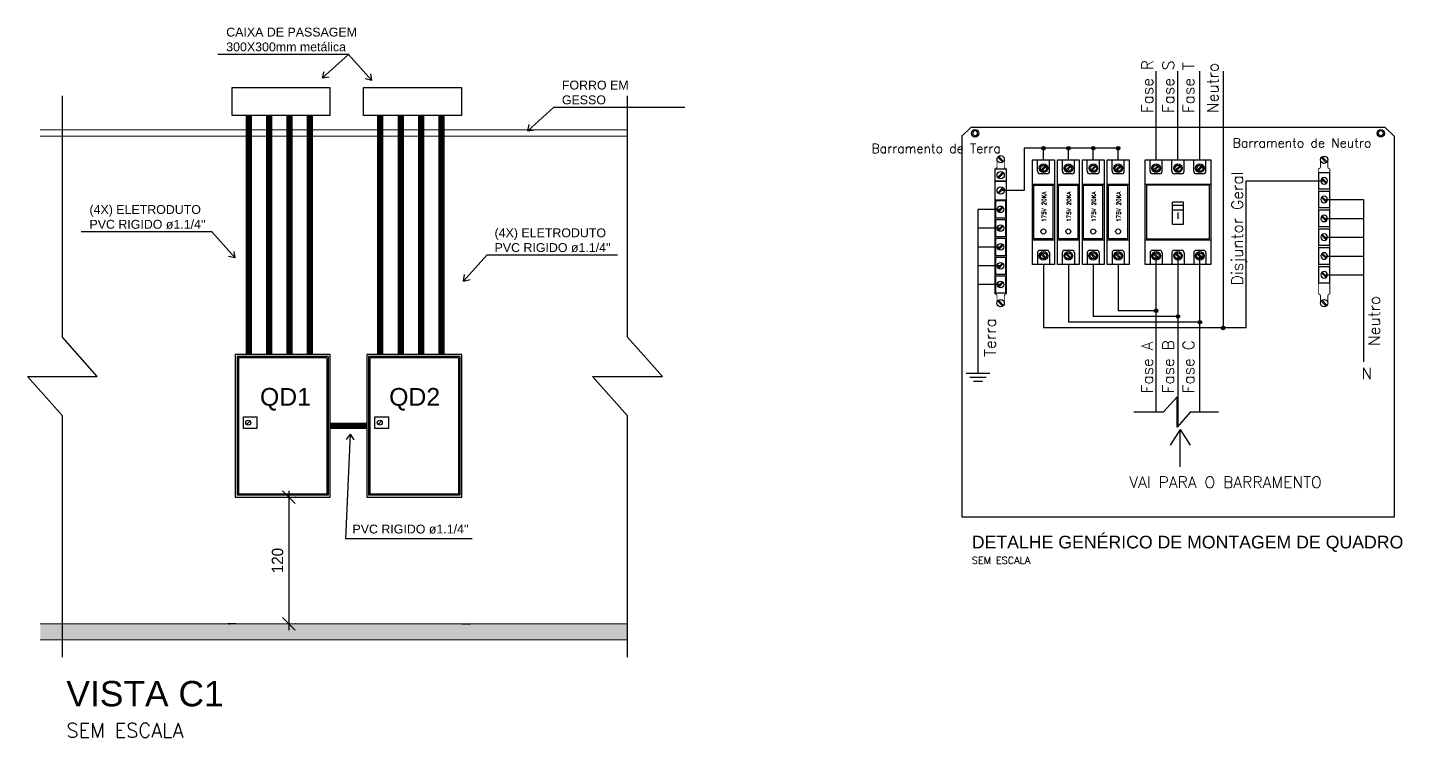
# Model space of a CAD drawing. Header units: millimetres. Extents: x -182 to 147, y -1396 to 58.
# Drawn here: x 21.15 to 42.87, y -23.07 to -11.86 of the extents above; entities that cross this region are included whole.
import ezdxf
from ezdxf.enums import TextEntityAlignment as Align

# ---------------------------------------------------------------- set-up
doc = ezdxf.new("R2010")
doc.units = ezdxf.units.MM
doc.header["$LTSCALE"] = 10
doc.header["$MEASUREMENT"] = 0
for name, color, linetype in [('ARQ-TEXTO4', 4, 'Continuous'), ('DI-Disjuntor', 1, 'Continuous'), ('EL-Condutos', 4, 'Continuous'), ('INC-HID', 1, 'Continuous'), ('P-SIMBOL', 170, 'Continuous'), ('Parede - FLÁVIO', 8, 'Continuous'), ('text d. dutos', 7, 'Continuous'), ('Textos', 7, 'Continuous'), ('Textos - FLÁVIO', 7, 'Continuous')]:
    doc.layers.add(name, color=color, linetype=linetype)
doc.styles.add('1-1000 - Flávio', font='romans.shx', dxfattribs={"height": 2})
doc.styles.add('Arial', font='arial.ttf')
doc.styles.add('ROMANS', font='romans')
doc.dimstyles.get("Standard").update_dxf_attribs({"dimtxt": 0.18, "dimasz": 0.18, "dimexe": 0.18, "dimexo": 0.0625, "dimgap": 0.09, "dimtad": 0, "dimtih": 1, "dimtoh": 1, "dimdec": 4, "dimzin": 0, "dimdsep": 46, "dimtxsty": 'Standard', "dimcen": 0.09, "dimadec": 0, "dimazin": 0, "dimtfac": 1, "dimtdec": 4, "dimtofl": 0, "dimtmove": 0, "dimatfit": 3, "dimfxl": 0, "dimtolj": 1, "dimtzin": 0, "dimarcsym": 0})

# ---------------------------------------------------------------- blocks, each defined once
blk = doc.blocks.new('_OBLIQUE')
at = {"color": 0, "linetype": 'ByBlock', "lineweight": -2}
blk.add_line((-0.5, -0.5), (0.5, 0.5), dxfattribs=at)
blk = doc.blocks.new('*D10')
at = {"color": 0, "lineweight": -2, "transparency": 16777216}
for p, q in [((25.281, -19.174), (25.281, -21.374)), ((25.382, -19.274), (25.381, -19.274)), ((25.382, -21.274), (25.381, -21.274))]:
    blk.add_line(p, q, dxfattribs=at)
at = {"layer": 'Defpoints', "color": 0, "transparency": 16777216}
for p in [(25.182, -19.274), (25.182, -21.274), (25.281, -21.274)]:
    blk.add_point(p, dxfattribs=at)
at = {"color": 0, "lineweight": -2, "transparency": 16777216, "xscale": 0.2, "yscale": 0.2, "zscale": 0.2}
for p, rotation in [((25.281, -19.274), 90), ((25.281, -21.274), 270)]:
    blk.add_blockref('_OBLIQUE', p, dxfattribs=dict(at, rotation=rotation))
at = {"color": 0, "transparency": 16777216, "insert": (25.101, -20.274), "char_height": 0.18, "attachment_point": 5, "rotation": 90}
blk.add_mtext('\\A1;120', dxfattribs=at)
blk = doc.blocks.new('Disjuntor Trifásico')
at = {"color": 0}
for p, q in [((2.16, -0.64), (0.64, -0.64)), ((2.48, -0.96), (2.48, -1.92)), ((12.56, -0.96), (12.56, -1.92)), ((12.88, -0.64), (14.4, -0.64)), ((2.16, -2.24), (0.64, -2.24)), ((2.16, -3.52), (0.64, -3.52)), ((12.88, -2.24), (14.4, -2.24)), ((12.88, -3.52), (14.4, -3.52)), ((2.16, -5.12), (0.64, -5.12)), ((2.48, -3.84), (2.48, -4.8)), ((12.56, -3.84), (12.56, -4.8)), ((12.88, -5.12), (14.4, -5.12)), ((2.16, -6.4), (0.64, -6.4)), ((2.48, -6.72), (2.48, -7.68)), ((12.56, -6.72), (12.56, -7.68)), ((12.88, -6.4), (14.4, -6.4)), ((2.16, -8), (0.64, -8)), ((12.88, -8), (14.4, -8))]:
    blk.add_line(p, q, dxfattribs=at)
at = {"color": 8}
for p, q in [((1.98, -1.77), (1.43, -1.22)), ((2.09, -1.66), (1.54, -1.11)), ((12.95, -1.66), (13.5, -1.11)), ((13.06, -1.77), (13.61, -1.22)), ((1.98, -4.65), (1.43, -4.1)), ((2.09, -4.54), (1.54, -3.99)), ((12.95, -4.54), (13.5, -3.99)), ((13.06, -4.65), (13.61, -4.1)), ((1.98, -7.53), (1.43, -6.98)), ((2.09, -7.42), (1.54, -6.87)), ((12.95, -7.42), (13.5, -6.87)), ((13.06, -7.53), (13.61, -6.98))]:
    blk.add_line(p, q, dxfattribs=at)
at = {"color": 1}
for p, q in [((6.24, -3.6), (6.24, -5.04)), ((9.12, -3.6), (6.24, -3.6)), ((6.64, -3.6), (6.64, -5.04)), ((7.28, -3.6), (7.28, -5.04)), ((9.12, -5.04), (9.12, -3.6)), ((9.12, -5.04), (6.24, -5.04)), ((7.6, -4.32), (8.4, -4.32))]:
    blk.add_line(p, q, dxfattribs=at)
at = {"color": 0}
for points in [[(0.64, 0), (14.4, 0), (14.4, -8.64), (0.64, -8.64)], [(3.84, 0), (11.2, 0), (11.2, -8.64), (3.84, -8.64)], [(11.04, -0.16), (4, -0.16), (4, -8.48), (11.04, -8.48)]]:
    blk.add_lwpolyline(points, close=True, dxfattribs=at)
blk.add_lwpolyline([(14.4, -5.76), (14.4, -8.64), (0.64, -8.64), (0.64, -5.76)], dxfattribs=at)
at = {"color": 8}
for centre, radius in [((1.76, -1.44), 0.56), ((1.76, -1.44), 0.4), ((13.28, -1.44), 0.56), ((13.28, -1.44), 0.4), ((1.76, -4.32), 0.56), ((1.76, -4.32), 0.4), ((13.28, -4.32), 0.56), ((13.28, -4.32), 0.4), ((1.76, -7.2), 0.56), ((1.76, -7.2), 0.4), ((13.28, -7.2), 0.56), ((13.28, -7.2), 0.4)]:
    blk.add_circle(centre, radius, dxfattribs=at)
at = {"color": 0}
for centre, start, end in [((2.16, -0.96), 0, 90), ((12.88, -0.96), 90, 180), ((2.16, -1.92), 270, 0), ((2.16, -3.84), 0, 90), ((12.88, -1.92), 180, 270), ((12.88, -3.84), 90, 180), ((2.16, -4.8), 270, 0), ((12.88, -4.8), 180, 270), ((2.16, -6.72), 0, 90), ((12.88, -6.72), 90, 180), ((2.16, -7.68), 270, 0), ((12.88, -7.68), 180, 270)]:
    blk.add_arc(centre, 0.32, start, end, dxfattribs=at)
blk = doc.blocks.new('A$C52165A4C')
for p, q in [((-0.3, 0.28), (0.37, -0.39)), ((-0.19, 0.39), (0.48, -0.28))]:
    blk.add_line(p, q)
blk.add_lwpolyline([(-1.14, -0.76), (1.32, -0.76), (1.32, 0.76), (-1.14, 0.76)], close=True)
blk.add_circle((0.09, 0), 0.48)

msp = doc.modelspace()

# ---------------------------------------------------------------- hatches: boundary and pattern name
at = {"linetype": 'Continuous', "lineweight": 0}
h = msp.add_hatch(dxfattribs=at)
h.set_pattern_fill('EARTH', color=256, scale=0.0205)
h.set_pattern_definition([(0, (1219.66077, 112.85155), (0.130175, 0.130175), [0.130175, -0.130175]), (0, (1219.66077, 112.90037), (0.130175, 0.130175), [0.130175, -0.130175]), (0, (1219.66077, 112.94918), (0.130175, 0.130175), [0.130175, -0.130175]), (90, (1219.67705, 112.96545), (-0.130175, 0.130175), [0.130175, -0.130175]), (90, (1219.72586, 112.96545), (-0.130175, 0.130175), [0.130175, -0.130175]), (90, (1219.77468, 112.96545), (-0.130175, 0.130175), [0.130175, -0.130175])])
h.paths.add_polyline_path([(30.627, -21.5243), (30.627, -21.2743), (21.3546, -21.2743), (21.3546, -21.5243)])

# ---------------------------------------------------------------- linework, layer by layer
for p, q in [((21.7028, -16.7493, -1222.9545), (21.7028, -12.9393, -1222.9545)), ((30.627, -16.7493, -1222.9545), (30.627, -12.9393, -1222.9545)), ((22.2531, -17.3677, -1222.9545), (21.7028, -16.7493, -1222.9545)), ((31.1772, -17.3677, -1222.9545), (30.627, -16.7493, -1222.9545)), ((21.1525, -17.3677, -1222.9545), (22.2531, -17.3677, -1222.9545)), ((21.7028, -17.9862, -1222.9545), (21.1525, -17.3677, -1222.9545)), ((30.0767, -17.3677, -1222.9545), (31.1772, -17.3677, -1222.9545)), ((30.627, -17.9862, -1222.9545), (30.0767, -17.3677, -1222.9545)), ((35.976, -17.3152), (36.3476, -17.3152)), ((36.0334, -17.3776), (36.2902, -17.3776)), ((36.0908, -17.4401), (36.2328, -17.4401)), ((39.3062, -17.6878), (39.0926, -17.9273)), ((39.3062, -17.9273), (39.3062, -17.6878)), ((21.7028, -21.7962, -1222.9545), (21.7028, -17.9862, -1222.9545)), ((30.627, -21.7962, -1222.9545), (30.627, -17.9862, -1222.9545)), ((38.6207, -17.9273), (39.0926, -17.9273)), ((39.5198, -17.9273), (39.3062, -18.1668)), ((39.3062, -18.1668), (39.3062, -17.9273)), ((39.5198, -17.9273), (39.9588, -17.9273)), ((39.3549, -18.2035), (39.1955, -18.4492)), ((39.3549, -18.7944), (39.3549, -18.2035)), ((39.3549, -18.2035), (39.5143, -18.4492))]:
    msp.add_line(p, q)
for p, q in [((21.3546, -13.4718, -1222.9545), (30.627, -13.4718, -1222.9545)), ((21.3546, -13.5718, -1222.9545), (30.627, -13.5718, -1222.9545)), ((30.627, -21.2743), (21.3546, -21.2743)), ((30.627, -21.5243), (21.3546, -21.5243))]:
    msp.add_line(p, q, dxfattribs=at)
at = {"color": 0}
for p, q in [((37.1013, -14.1286), (37.1013, -13.9462)), ((37.2933, -14.1286), (37.2933, -13.9462)), ((37.4944, -14.1286), (37.4944, -13.9462)), ((37.6864, -14.1286), (37.6864, -13.9462)), ((37.8875, -14.1286), (37.8875, -13.9462)), ((38.0795, -14.1286), (38.0795, -13.9462)), ((38.2806, -14.1286), (38.2806, -13.9462)), ((38.4726, -14.1286), (38.4726, -13.9462)), ((37.0245, -14.3302), (37.368, -14.3302)), ((37.2549, -14.167), (37.1397, -14.167)), ((37.4176, -14.3302), (37.7611, -14.3302)), ((37.648, -14.167), (37.5328, -14.167)), ((37.8107, -14.3302), (38.1542, -14.3302)), ((38.0411, -14.167), (37.9259, -14.167)), ((38.2038, -14.3302), (38.5473, -14.3302)), ((38.4342, -14.167), (38.319, -14.167)), ((37.0416, -14.3494), (37.3488, -14.3494)), ((37.0416, -15.1942), (37.0416, -14.3494)), ((37.3488, -15.1942), (37.3488, -14.3494)), ((37.4347, -14.3494), (37.7419, -14.3494)), ((37.4347, -15.1942), (37.4347, -14.3494)), ((37.7419, -15.1942), (37.7419, -14.3494)), ((37.8278, -14.3494), (38.135, -14.3494)), ((37.8278, -15.1942), (37.8278, -14.3494)), ((38.135, -15.1942), (38.135, -14.3494)), ((38.2209, -14.3494), (38.5281, -14.3494)), ((38.2209, -15.1942), (38.2209, -14.3494)), ((38.5281, -15.1942), (38.5281, -14.3494)), ((37.3488, -15.1942), (37.0416, -15.1942)), ((37.7419, -15.1942), (37.4347, -15.1942)), ((38.135, -15.1942), (37.8278, -15.1942)), ((38.5281, -15.1942), (38.2209, -15.1942)), ((37.368, -15.2134), (37.0245, -15.2134)), ((37.0992, -15.415), (37.0992, -15.5974)), ((37.2528, -15.3766), (37.1376, -15.3766)), ((37.2912, -15.415), (37.2912, -15.5974)), ((37.7611, -15.2134), (37.4176, -15.2134)), ((37.4923, -15.415), (37.4923, -15.5974)), ((37.6459, -15.3766), (37.5307, -15.3766)), ((37.6843, -15.415), (37.6843, -15.5974)), ((38.1542, -15.2134), (37.8107, -15.2134)), ((37.8854, -15.415), (37.8854, -15.5974)), ((38.039, -15.3766), (37.9238, -15.3766)), ((38.0774, -15.415), (38.0774, -15.5974)), ((38.5473, -15.2134), (38.2038, -15.2134)), ((38.2785, -15.415), (38.2785, -15.5974)), ((38.4321, -15.3766), (38.3169, -15.3766)), ((38.4705, -15.415), (38.4705, -15.5974))]:
    msp.add_line(p, q, dxfattribs=at)
at = {"color": 8}
for p, q in [((37.1572, -14.107), (37.2237, -14.0405)), ((37.1708, -14.1206), (37.2373, -14.0541)), ((37.5503, -14.107), (37.6168, -14.0405)), ((37.5639, -14.1206), (37.6304, -14.0541)), ((37.9434, -14.107), (38.0099, -14.0405)), ((37.957, -14.1206), (38.0235, -14.0541)), ((38.3365, -14.107), (38.403, -14.0405)), ((38.3501, -14.1206), (38.4166, -14.0541)), ((37.1551, -15.4365), (37.2216, -15.503)), ((37.1687, -15.4229), (37.2352, -15.4894)), ((37.5482, -15.4365), (37.6147, -15.503)), ((37.5618, -15.4229), (37.6283, -15.4894)), ((37.9413, -15.4365), (38.0078, -15.503)), ((37.9549, -15.4229), (38.0214, -15.4894)), ((38.3344, -15.4365), (38.4009, -15.503)), ((38.348, -15.4229), (38.4145, -15.4894))]:
    msp.add_line(p, q, dxfattribs=at)
for points in [[(24.3822, -12.8036), (25.9284, -12.8036), (25.9284, -13.2478), (24.3822, -13.2478)], [(26.4597, -12.8036), (28.0059, -12.8036), (28.0059, -13.2478), (26.4597, -13.2478)]]:
    msp.add_lwpolyline(points, close=True)
at = {"const_width": 0.1}
for points in [[(24.6462, -17.0213), (24.6462, -13.2478)], [(24.968, -17.0213), (24.968, -13.2478)], [(25.2898, -17.0213), (25.2898, -13.2478)], [(25.6116, -17.0213), (25.6116, -13.2478)], [(26.7237, -17.0213), (26.7237, -13.2478)], [(27.0456, -17.0213), (27.0456, -13.2478)], [(27.3674, -17.0213), (27.3674, -13.2478)], [(27.6892, -17.0213), (27.6892, -13.2478)], [(25.9329, -18.1478), (26.5084, -18.1478)]]:
    msp.add_lwpolyline(points, dxfattribs=at)
at = {"color": 0}
for points in [[(37.0245, -15.5974), (37.0245, -13.9462), (37.368, -13.9462), (37.368, -15.5974)], [(37.4176, -15.5974), (37.4176, -13.9462), (37.7611, -13.9462), (37.7611, -15.5974)], [(37.8107, -15.5974), (37.8107, -13.9462), (38.1542, -13.9462), (38.1542, -15.5974)], [(38.2038, -15.5974), (38.2038, -13.9462), (38.5473, -13.9462), (38.5473, -15.5974)]]:
    msp.add_lwpolyline(points, close=True, dxfattribs=at)
at = {"color": 8}
for centre, radius in [((37.1973, -14.0806), 0.0672), ((37.1973, -14.0806), 0.048), ((37.5904, -14.0806), 0.0672), ((37.5904, -14.0806), 0.048), ((37.9835, -14.0806), 0.0672), ((37.9835, -14.0806), 0.048), ((38.3766, -14.0806), 0.0672), ((38.3766, -14.0806), 0.048), ((37.1952, -15.463), 0.0672), ((37.1952, -15.463), 0.048), ((37.5883, -15.463), 0.0672), ((37.5883, -15.463), 0.048), ((37.9814, -15.463), 0.0672), ((37.9814, -15.463), 0.048), ((38.3745, -15.463), 0.0672), ((38.3745, -15.463), 0.048)]:
    msp.add_circle(centre, radius, dxfattribs=at)
for centre in [(37.1952, -15.079), (37.5883, -15.079), (37.9814, -15.079), (38.3745, -15.079)]:
    msp.add_circle(centre, 0.0398)
at = {"color": 0}
for centre, start, end in [((37.1397, -14.1286), 180, 270), ((37.2549, -14.1286), 270, 0), ((37.5328, -14.1286), 180, 270), ((37.648, -14.1286), 270, 0), ((37.9259, -14.1286), 180, 270), ((38.0411, -14.1286), 270, 0), ((38.319, -14.1286), 180, 270), ((38.4342, -14.1286), 270, 0), ((37.1376, -15.415), 90, 180), ((37.2528, -15.415), 0, 90), ((37.5307, -15.415), 90, 180), ((37.6459, -15.415), 0, 90), ((37.9238, -15.415), 90, 180), ((38.039, -15.415), 0, 90), ((38.3169, -15.415), 90, 180), ((38.4321, -15.415), 0, 90)]:
    msp.add_arc(centre, 0.0384, start, end, dxfattribs=at)
at = {"layer": 'DI-Disjuntor'}
for p, q in [((37.5893, -15.5974), (37.5893, -16.5106)), ((37.9824, -15.5974), (37.9824, -16.4206)), ((38.3755, -15.5974), (38.3755, -16.3306)), ((39.32, -16.4206), (37.9824, -16.4206)), ((38.9744, -16.3306), (38.3755, -16.3306)), ((39.6656, -16.5106), (37.5893, -16.5106))]:
    msp.add_line(p, q, dxfattribs=at)
at = {"layer": 'EL-Condutos'}
for p, q in [((40.0322, -12.5463), (40.0322, -16.6006)), ((40.399, -16.6006), (40.399, -14.2791)), ((40.399, -14.2791), (41.6277, -14.2791)), ((41.6345, -14.5761), (42.2488, -14.5761)), ((42.2488, -14.5761), (42.2488, -17.1386)), ((41.6345, -14.8731), (42.2488, -14.8731)), ((41.6345, -15.1701), (42.2488, -15.1701)), ((37.1962, -15.5974), (37.1962, -16.6006)), ((41.6345, -15.4671), (42.2488, -15.4671)), ((41.6345, -15.7641), (42.2488, -15.7641)), ((40.399, -16.6006), (37.1962, -16.6006))]:
    msp.add_line(p, q, dxfattribs=at)
at = {"layer": 'INC-HID', "color": 10}
for p, q in [((25.9329, -17.0213), (24.4308, -17.0213)), ((24.4308, -17.0213), (24.4308, -19.2743)), ((25.9329, -19.2743), (25.9329, -17.0213)), ((28.0104, -17.0213), (26.5084, -17.0213)), ((26.5084, -17.0213), (26.5084, -19.2743)), ((28.0104, -19.2743), (28.0104, -17.0213)), ((24.4308, -19.2743), (25.9329, -19.2743)), ((26.5084, -19.2743), (28.0104, -19.2743))]:
    msp.add_line(p, q, dxfattribs=at)
at = {"layer": 'INC-HID', "color": 12}
for p, q in [((24.4622, -17.0526), (24.4622, -19.243)), ((25.9016, -17.0526), (24.4622, -17.0526)), ((24.4824, -17.0728), (24.4824, -19.2228)), ((25.8813, -17.0728), (24.4824, -17.0728)), ((25.8813, -17.0728), (25.8813, -19.2228)), ((25.9016, -17.0526), (25.9016, -19.243)), ((26.5397, -17.0526), (26.5397, -19.243)), ((27.9791, -17.0526), (26.5397, -17.0526)), ((26.5599, -17.0728), (26.5599, -19.2228)), ((27.9588, -17.0728), (26.5599, -17.0728)), ((27.9588, -17.0728), (27.9588, -19.2228)), ((27.9791, -17.0526), (27.9791, -19.243)), ((25.9016, -19.243), (24.4622, -19.243)), ((25.8813, -19.2228), (24.4824, -19.2228)), ((27.9791, -19.243), (26.5397, -19.243)), ((27.9588, -19.2228), (26.5599, -19.2228))]:
    msp.add_line(p, q, dxfattribs=at)
at = {"layer": 'INC-HID', "color": 7}
for p, q in [((24.5617, -18.0041), (24.7757, -18.0041)), ((24.5617, -18.1897), (24.5617, -18.0041)), ((24.7757, -18.0041), (24.7757, -18.1897)), ((26.6392, -18.0041), (26.8532, -18.0041)), ((26.6392, -18.1897), (26.6392, -18.0041)), ((26.8532, -18.0041), (26.8532, -18.1897)), ((24.7757, -18.1897), (24.5617, -18.1897)), ((24.6106, -18.1247), (24.6663, -18.069)), ((26.8532, -18.1897), (26.6392, -18.1897)), ((26.6881, -18.1247), (26.7438, -18.069)), ((24.4447, -21.2743), (24.3185, -21.2743)), ((28.0149, -21.2743), (28.1411, -21.2743))]:
    msp.add_line(p, q, dxfattribs=at)
for centre in [(24.6384, -18.0969), (26.7159, -18.0969)]:
    msp.add_circle(centre, 0.0394, dxfattribs=at)
at = {"layer": 'P-SIMBOL'}
for p, q in [((38.9744, -13.9462), (38.9744, -12.5463)), ((39.32, -13.9462), (39.32, -12.5463)), ((39.6656, -13.9462), (39.6656, -12.5463)), ((38.3755, -13.7641), (36.8935, -13.7641)), ((36.8935, -13.7641), (36.8935, -14.4332)), ((37.1962, -13.9462), (37.1962, -13.7641)), ((37.5893, -13.9462), (37.5893, -13.7641)), ((37.9824, -13.9462), (37.9824, -13.7641)), ((38.3755, -13.9462), (38.3755, -13.7641)), ((36.8935, -14.4332), (36.5195, -14.4332)), ((38.9744, -17.9273), (38.9744, -15.463)), ((39.32, -15.463), (39.32, -18.1514)), ((39.6656, -17.9273), (39.6656, -15.463))]:
    msp.add_line(p, q, dxfattribs=at)
at = {"layer": 'P-SIMBOL', "color": 80}
for p, q in [((36.5128, -14.7302), (36.1618, -14.7302)), ((36.1618, -14.7302), (36.1618, -17.3152)), ((36.5128, -15.0272), (36.1618, -15.0272)), ((36.5128, -15.3242), (36.1618, -15.3242)), ((36.5128, -15.6212), (36.1618, -15.6212)), ((36.5128, -15.9182), (36.1618, -15.9182))]:
    msp.add_line(p, q, dxfattribs=at)
at = {"layer": 'P-SIMBOL', "const_width": 0.0286}
for points in [[(37.2105, -13.7641, 1), (37.1819, -13.7641, 1)], [(37.6036, -13.7641, 1), (37.575, -13.7641, 1)], [(37.9967, -13.7641, 1), (37.9681, -13.7641, 1)], [(38.3898, -13.7641, 1), (38.3612, -13.7641, 1)], [(38.9887, -16.3306, 1), (38.9601, -16.3306, 1)], [(39.3343, -16.4206, 1), (39.3057, -16.4206, 1)], [(39.6799, -16.5106, 1), (39.6513, -16.5106, 1)], [(40.0465, -16.6006, 1), (40.018, -16.6006, 1)]]:
    msp.add_lwpolyline(points, format="xyb", close=True, dxfattribs=at)
at = {"layer": 'P-SIMBOL'}
for centre in [(37.1962, -13.7641), (37.5893, -13.7641), (37.9824, -13.7641), (38.3755, -13.7641), (38.9744, -16.3306), (39.32, -16.4206), (39.6656, -16.5106), (40.0322, -16.6006)]:
    msp.add_circle(centre, 0.0286, dxfattribs=at)
at = {"layer": 'Parede - FLÁVIO'}
for p, q in [((36.047, -13.4372), (35.9088, -13.5755)), ((42.593, -13.4372), (36.047, -13.4372)), ((42.593, -13.4372), (42.7313, -13.5755)), ((35.9088, -13.5755), (35.9088, -19.5874)), ((42.7313, -13.5755), (42.7313, -19.5874)), ((36.4862, -13.8924), (36.5665, -13.9727)), ((36.4726, -13.906), (36.5529, -13.9863)), ((41.5806, -13.9128), (41.6609, -13.9931)), ((41.5942, -13.8992), (41.6745, -13.9795)), ((36.5529, -14.1433), (36.4726, -14.2236)), ((36.5665, -14.1569), (36.4862, -14.2372)), ((36.4725, -16.1781), (36.5528, -16.2585)), ((36.486, -16.1646), (36.5664, -16.2449)), ((41.5806, -16.1781), (41.6609, -16.2585)), ((41.5942, -16.1646), (41.6745, -16.2449)), ((42.7313, -19.5874), (35.9088, -19.5874))]:
    msp.add_line(p, q, dxfattribs=at)
for points in [[(36.1163, -13.5697), (36.1522, -13.549), (36.1522, -13.5075), (36.1163, -13.4867), (36.0803, -13.5075), (36.0803, -13.549)], [(42.5238, -13.5697), (42.4878, -13.549), (42.4878, -13.5075), (42.5238, -13.4867), (42.5597, -13.5075), (42.5597, -13.549)], [(36.4283, -14.0946), (36.4283, -14.2858), (36.6107, -14.2858), (36.6107, -14.0946)]]:
    msp.add_lwpolyline(points, close=True, dxfattribs=at)
at = {"layer": 'Parede - FLÁVIO', "linetype": 'Continuous', "const_width": 0.0144}
for points in [[(36.4619, -16.2115), (36.4619, -16.0989, 0.4142136), (36.4283, -16.0653), (36.4283, -14.0894), (36.4283, -14.0894, 0.4142136), (36.4619, -14.0558), (36.4619, -13.9422, -0.0207502), (36.4621, -13.9394, -0.0207502)], [(36.5771, -13.9462), (36.5771, -14.0558, 0.4142136), (36.6107, -14.0894), (36.6107, -14.0894), (36.6107, -14.0894), (36.6107, -16.0653), (36.6107, -16.0653, 0.4142136), (36.5771, -16.0989), (36.5771, -16.2115)], [(41.5701, -13.9462), (41.5701, -14.0558, -0.4142136), (41.5365, -14.0894), (41.5365, -14.0894), (41.5365, -14.0894), (41.5365, -16.0653), (41.5365, -16.0653, -0.4142136), (41.5701, -16.0989), (41.5701, -16.2115)], [(41.6853, -16.2115), (41.6853, -16.0989, -0.4142136), (41.7189, -16.0653), (41.7189, -14.0894), (41.7189, -14.0894, -0.4142136), (41.6853, -14.0558), (41.6853, -13.9422, 0.0207502), (41.6851, -13.9394, 0.0207502)]]:
    msp.add_lwpolyline(points, format="xyb", dxfattribs=at)
at = {"layer": 'Parede - FLÁVIO'}
for centre, radius in [((36.1163, -13.5282), 0.0588), ((42.5238, -13.5282), 0.0588), ((36.5195, -13.9394), 0.0576), ((41.6275, -13.9462), 0.0576), ((36.5195, -14.1902), 0.0576), ((36.5194, -16.2115), 0.0576), ((41.6275, -16.2115), 0.0576)]:
    msp.add_circle(centre, radius, dxfattribs=at)
at = {"layer": 'text d. dutos', "ltscale": 2}
for p, q in [((26.2302, -12.2862), (24.1606, -12.2862)), ((25.811, -12.6544), (26.221, -12.2862)), ((26.5891, -12.6961), (26.221, -12.2862)), ((25.811, -12.6544), (25.8368, -12.5518)), ((26.5891, -12.6961), (26.5745, -12.5913)), ((25.811, -12.6544), (25.9158, -12.6398)), ((26.5891, -12.6961), (26.4865, -12.6704)), ((29.051, -13.4911), (29.4609, -13.1229)), ((31.5305, -13.1229), (29.4609, -13.1229)), ((29.051, -13.4911), (29.0768, -13.3885)), ((29.051, -13.4911), (29.1558, -13.4765)), ((24.0706, -15.087), (22.001, -15.087)), ((24.4295, -15.497), (24.0613, -15.087)), ((24.4295, -15.497), (24.4149, -15.3922)), ((24.4295, -15.497), (24.3269, -15.4712)), ((28.0388, -15.8645), (28.407, -15.4546)), ((30.4674, -15.4546), (28.407, -15.4546)), ((28.0388, -15.8645), (28.0535, -15.7597)), ((28.0388, -15.8645), (28.1415, -15.8388)), ((26.2494, -18.2783), (26.1751, -19.9315)), ((26.2494, -18.2783), (26.1864, -18.3633)), ((26.2494, -18.2783), (26.3046, -18.3687)), ((28.1768, -19.9315), (26.1751, -19.9315))]:
    msp.add_line(p, q, dxfattribs=at)

# ---------------------------------------------------------------- block references
at = {"xscale": 0.12, "yscale": 0.12, "zscale": 0.12, "rotation": 270}
msp.add_blockref('Disjuntor Trifásico', (39.8384, -13.8694), dxfattribs=at)
at = {"layer": 'INC-HID', "color": 7, "xscale": 0.01799674268338521, "yscale": 0.01799674268338521, "zscale": 0.01799674268338521}
for p, rotation in [((24.3365, -21.2743), 90), ((28.1231, -21.2743), 270)]:
    msp.add_blockref('_OBLIQUE', p, dxfattribs=dict(at, rotation=rotation))
at = {"layer": 'Parede - FLÁVIO'}
for p, xscale, yscale, zscale, rotation in [((36.5195, -14.4223), 0.12, 0.12, 0.12, 270), ((41.6277, -14.2692), -0.108, 0.108, 0.108, 90), ((41.6284, -14.565), -0.108, 0.108, 0.108, 90), ((36.5188, -14.7192), 0.108, 0.108, 0.108, 270), ((41.6284, -14.862), -0.108, 0.108, 0.108, 90), ((36.5188, -15.0162), 0.108, 0.108, 0.108, 270), ((36.5188, -15.3132), 0.108, 0.108, 0.108, 270), ((41.6284, -15.159), -0.108, 0.108, 0.108, 90), ((41.6284, -15.456), -0.108, 0.108, 0.108, 90), ((36.5188, -15.6102), 0.108, 0.108, 0.108, 270), ((41.6284, -15.753), -0.108, 0.108, 0.108, 90), ((36.5188, -15.9072), 0.108, 0.108, 0.108, 270)]:
    msp.add_blockref('A$C52165A4C', p, dxfattribs=dict(at, xscale=xscale, yscale=yscale, zscale=zscale, rotation=rotation))

# ---------------------------------------------------------------- texts
at = {"layer": 'ARQ-TEXTO4', "attachment_point": 1, "style": 'ROMANS'}
for s, insert, char_height in [('{\\fArial|b0|i0|c0|p34;\\H1.778x;\\C4;DETALHE GENÉRICO DE MONTAGEM DE QUADRO\\P\\Fromans|c0;\\H0.56242x;\\C2;SEM ESCALA}', (36.0635, -19.8816), 0.1125), ('{\\fArial|b0|i0|c0|p34;\\H1.778x;\\C4;VISTA C1\\P\\Fromans|c0;\\H0.56242x;\\C2;SEM ESCALA}', (21.766, -22.1742), 0.225)]:
    msp.add_mtext(s, dxfattribs=dict(at, insert=insert, char_height=char_height))
at = {"layer": 'Textos', "ltscale": 0.2, "attachment_point": 1, "style": 'Arial'}
for s, width, insert, char_height in [('CAIXA DE PASSAGEM 300X300mm metálica', 2.236883, (24.2908, -11.8613), 0.14), ('FORRO EM GESSO', 1.128234, (29.5912, -12.698), 0.14), ("(4X) ELETRODUTO PVC RIGIDO ø1.1/4''", 2.12651, (22.1312, -14.6621), 0.14), ("(4X) ELETRODUTO PVC RIGIDO ø1.1/4''", 1.977121, (28.528, -15.0297), 0.14), ('QD1', 0.712406, (24.8235, -17.5494), 0.28), ('QD2', 0.712406, (26.8639, -17.5494), 0.28), (" PVC RIGIDO ø1.1/4''", 1.977121, (26.2298, -19.7058), 0.14)]:
    msp.add_mtext_dynamic_manual_height_columns(s, width=width, gutter_width=1, heights=[0], dxfattribs=dict(at, insert=insert, char_height=char_height))
at = {"layer": 'Textos - FLÁVIO', "style": '1-1000 - Flávio'}
for s, p in [('Barramento de Neutro', (40.1835, -13.6808)), ('Barramento de Terra', (34.4803, -13.7692))]:
    msp.add_text(s, height=0.144, dxfattribs=at).set_placement(p, align=Align.MIDDLE_LEFT)
for s, height, p in [('Disjuntor Geral', 0.18, (40.399, -15.03)), ('175V 20KA', 0.06456, (37.2558, -14.6873)), ('175V 20KA', 0.06456, (37.6489, -14.6873)), ('175V 20KA', 0.06456, (38.042, -14.6873)), ('175V 20KA', 0.06456, (38.4351, -14.6873))]:
    msp.add_text(s, height=height, rotation=90, dxfattribs=at).set_placement(p, align=Align.BOTTOM_CENTER)
at = {"layer": 'Textos - FLÁVIO', "char_height": 0.18, "width": 1.271334, "attachment_point": 1, "rotation": 90, "style": '1-1000 - Flávio'}
for s, insert in [('Fase R', (38.7456, -13.2113)), ('Fase S', (39.0779, -13.2113)), ('Fase T', (39.3978, -13.2113)), ('Neutro', (39.7793, -13.2113)), ('Neutro', (42.3282, -16.8878)), ('Terra', (36.2621, -17.0574)), ('Fase A', (38.7443, -17.6348)), ('Fase B', (39.0766, -17.6348)), ('Fase C', (39.3965, -17.6348))]:
    msp.add_mtext(s, dxfattribs=dict(at, insert=insert))
at = {"layer": 'Textos - FLÁVIO', "char_height": 0.18, "attachment_point": 1, "style": '1-1000 - Flávio'}
for s, insert, width in [('N', (42.2159, -17.2317), 1.271334), ('VAI PARA O BARRAMENTO', (38.551, -18.9471), 3.15444)]:
    msp.add_mtext(s, dxfattribs=dict(at, insert=insert, width=width))

# ---------------------------------------------------------------- dimensions: what is measured, and where the dimension line sits
dim = msp.add_linear_dim(base=(25.2807, -21.2743), p1=(25.1819, -19.2743), p2=(25.1819, -21.2743), angle=90, text='120', dimstyle='Standard', override={"dimasz": 0.2, "dimexe": 0.1, "dimexo": 0.2, "dimtad": 1, "dimtih": 0, "dimtoh": 0, "dimdec": 1, "dimlfac": 50, "dimzin": 8, "dimblk": 'OBLIQUE', "dimdle": 0.1, "dimadec": 1, "dimazin": 3})
dim.commit()
dim.dimension.update_dxf_attribs({"geometry": '*D10', "text_midpoint": (25.1007, -20.2743)})

doc.saveas('drawing.dxf')
